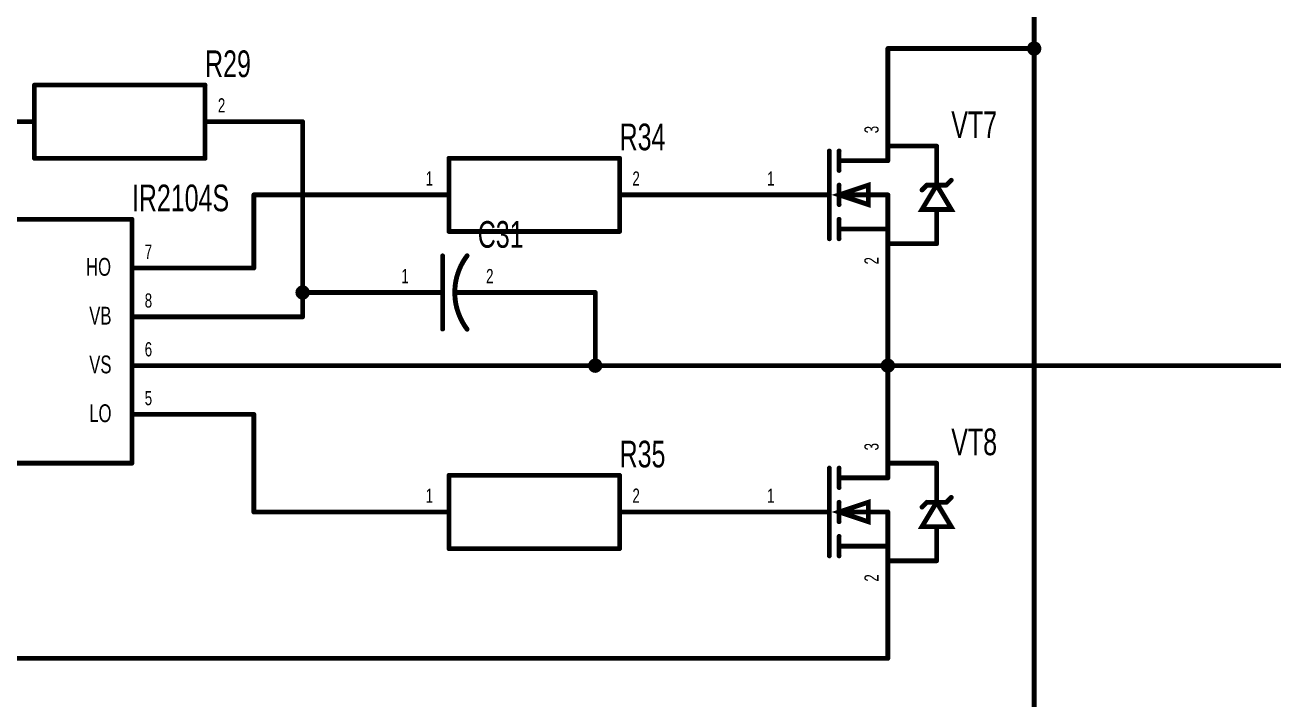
# Model space of a CAD drawing. Extents: x -4.5 to 18.4, y -0.7 to 15.5.
# Drawn here: x 10.631 to 13.19, y 8.297 to 9.679 of the extents above; entities that cross this region are included whole.
import ezdxf
from ezdxf.enums import TextEntityAlignment as Align

# ---------------------------------------------------------------- set-up
doc = ezdxf.new("R2010")
doc.units = 0
doc.header["$MEASUREMENT"] = 0
for name, color, linetype in [('Element', 253, 'Continuous'), ('Net', 50, 'Continuous'), ('Pin', 50, 'Continuous')]:
    doc.layers.add(name, color=color, linetype=linetype)

msp = doc.modelspace()

# ---------------------------------------------------------------- linework, layer by layer
at = {"layer": 'Element', "linetype": 'Continuous'}
for points, const_width in [([(10.6475, 9.5554, 1), (10.6525, 9.5554, 1), (10.6475, 9.5554, 1)], 0.0049), ([(10.6475, 9.5554, 1), (10.6525, 9.5554, 1), (10.6475, 9.5554, 1)], 0.0049), ([(10.9975, 9.5554, 1), (11.0025, 9.5554, 1), (10.9975, 9.5554, 1)], 0.0049), ([(10.9975, 9.5554, 1), (11.0025, 9.5554, 1), (10.9975, 9.5554, 1)], 0.0049), ([(12.2775, 9.4204, 1), (12.2825, 9.4204, 1), (12.2775, 9.4204, 1)], 0.0049), ([(12.2975, 9.4204, 1), (12.3025, 9.4204, 1), (12.2975, 9.4204, 1)], 0.0049), ([(12.3975, 9.4304, 1), (12.4025, 9.4304, 1), (12.3975, 9.4304, 1)], 0.0049), ([(12.3975, 9.4304, 1), (12.4025, 9.4304, 1), (12.3975, 9.4304, 1)], 0.0049), ([(12.4975, 9.4304, 1), (12.5025, 9.4304, 1), (12.4975, 9.4304, 1)], 0.0049), ([(12.4975, 9.4304, 1), (12.5025, 9.4304, 1), (12.4975, 9.4304, 1)], 0.0049), ([(10.6475, 9.4054, 1), (10.6525, 9.4054, 1), (10.6475, 9.4054, 1)], 0.0049), ([(10.6475, 9.4054, 1), (10.6525, 9.4054, 1), (10.6475, 9.4054, 1)], 0.0049), ([(10.9975, 9.4054, 1), (11.0025, 9.4054, 1), (10.9975, 9.4054, 1)], 0.0049), ([(10.9975, 9.4054, 1), (11.0025, 9.4054, 1), (10.9975, 9.4054, 1)], 0.0049), ([(11.4975, 9.4054, 1), (11.5025, 9.4054, 1), (11.4975, 9.4054, 1)], 0.0049), ([(11.4975, 9.4054, 1), (11.5025, 9.4054, 1), (11.4975, 9.4054, 1)], 0.0049), ([(11.8475, 9.4054, 1), (11.8525, 9.4054, 1), (11.8475, 9.4054, 1)], 0.0049), ([(11.8475, 9.4054, 1), (11.8525, 9.4054, 1), (11.8475, 9.4054, 1)], 0.0049), ([(12.2975, 9.4004, 1), (12.3025, 9.4004, 1), (12.2975, 9.4004, 1)], 0.0049), ([(12.3975, 9.4004, 1), (12.4025, 9.4004, 1), (12.3975, 9.4004, 1)], 0.0049), ([(12.3975, 9.4004, 1), (12.4025, 9.4004, 1), (12.3975, 9.4004, 1)], 0.0049), ([(12.2975, 9.3804, 1), (12.3025, 9.3804, 1), (12.2975, 9.3804, 1)], 0.0049), ([(12.2975, 9.3504, 1), (12.3025, 9.3504, 1), (12.2975, 9.3504, 1)], 0.0049), ([(12.4675, 9.3404, 1), (12.4725, 9.3404, 1), (12.4675, 9.3404, 1)], 0.0049), ([(12.4775, 9.3504, 1), (12.4825, 9.3504, 1), (12.4775, 9.3504, 1)], 0.0049), ([(12.4775, 9.3504, 1), (12.4825, 9.3504, 1), (12.4775, 9.3504, 1)], 0.0049), ([(12.4975, 9.3504, 1), (12.5025, 9.3504, 1), (12.4975, 9.3504, 1)], 0.0049), ([(12.4975, 9.3504, 1), (12.5025, 9.3504, 1), (12.4975, 9.3504, 1)], 0.0049), ([(12.5175, 9.3504, 1), (12.5225, 9.3504, 1), (12.5175, 9.3504, 1)], 0.0049), ([(12.5175, 9.3504, 1), (12.5225, 9.3504, 1), (12.5175, 9.3504, 1)], 0.0049), ([(12.5275, 9.3604, 1), (12.5325, 9.3604, 1), (12.5275, 9.3604, 1)], 0.0049), ([(12.1975, 9.3304, 1), (12.2025, 9.3304, 1), (12.1975, 9.3304, 1)], 0.0049), ([(12.2775, 9.3304, 1), (12.2825, 9.3304, 1), (12.2775, 9.3304, 1)], 0.0049), ([(12.2975, 9.3304, 1), (12.3025, 9.3304, 1), (12.2975, 9.3304, 1)], 0.0049), ([(12.2975, 9.3304, 1), (12.3025, 9.3304, 1), (12.2975, 9.3304, 1)], 0.0049), ([(12.2975, 9.3104, 1), (12.3025, 9.3104, 1), (12.2975, 9.3104, 1)], 0.0049), ([(12.3975, 9.3304, 1), (12.4025, 9.3304, 1), (12.3975, 9.3304, 1)], 0.0049), ([(12.3975, 9.3304, 1), (12.4025, 9.3304, 1), (12.3975, 9.3304, 1)], 0.0049), ([(12.4975, 9.3004, 1), (12.5025, 9.3004, 1), (12.4975, 9.3004, 1)], 0.0049), ([(10.8475, 9.2804, 1), (10.8525, 9.2804, 1), (10.8475, 9.2804, 1)], 0.0049), ([(10.8475, 9.2804, 1), (10.8525, 9.2804, 1), (10.8475, 9.2804, 1)], 0.0049), ([(12.2975, 9.2804, 1), (12.3025, 9.2804, 1), (12.2975, 9.2804, 1)], 0.0049), ([(12.2975, 9.2604, 1), (12.3025, 9.2604, 1), (12.2975, 9.2604, 1)], 0.0049), ([(12.3975, 9.2604, 1), (12.4025, 9.2604, 1), (12.3975, 9.2604, 1)], 0.0049), ([(11.4975, 9.2554, 1), (11.5025, 9.2554, 1), (11.4975, 9.2554, 1)], 0.0049), ([(11.4975, 9.2554, 1), (11.5025, 9.2554, 1), (11.4975, 9.2554, 1)], 0.0049), ([(11.8475, 9.2554, 1), (11.8525, 9.2554, 1), (11.8475, 9.2554, 1)], 0.0049), ([(11.8475, 9.2554, 1), (11.8525, 9.2554, 1), (11.8475, 9.2554, 1)], 0.0049), ([(12.2775, 9.2404, 1), (12.2825, 9.2404, 1), (12.2775, 9.2404, 1)], 0.0049), ([(12.2975, 9.2404, 1), (12.3025, 9.2404, 1), (12.2975, 9.2404, 1)], 0.0049), ([(12.3975, 9.2304, 1), (12.4025, 9.2304, 1), (12.3975, 9.2304, 1)], 0.0049), ([(12.3975, 9.2304, 1), (12.4025, 9.2304, 1), (12.3975, 9.2304, 1)], 0.0049), ([(12.4975, 9.2304, 1), (12.5025, 9.2304, 1), (12.4975, 9.2304, 1)], 0.0049), ([(12.4975, 9.2304, 1), (12.5025, 9.2304, 1), (12.4975, 9.2304, 1)], 0.0049), ([(11.4845, 9.2054, 1), (11.4895, 9.2054, 1), (11.4845, 9.2054, 1)], 0.0049), ([(11.5347, 9.2056, 1), (11.5397, 9.2056, 1), (11.5347, 9.2056, 1)], 0.005), ([(11.4475, 9.1304, 1), (11.4525, 9.1304, 1), (11.4475, 9.1304, 1)], 0.0049), ([(11.4845, 9.1304, 1), (11.4895, 9.1304, 1), (11.4845, 9.1304, 1)], 0.0049), ([(11.5095, 9.1304, 1), (11.5145, 9.1304, 1), (11.5095, 9.1304, 1)], 0.0049), ([(11.5475, 9.1304, 1), (11.5525, 9.1304, 1), (11.5475, 9.1304, 1)], 0.0049), ([(11.4845, 9.0554, 1), (11.4895, 9.0554, 1), (11.4845, 9.0554, 1)], 0.0049), ([(11.5347, 9.0551, 1), (11.5397, 9.0551, 1), (11.5347, 9.0551, 1)], 0.005), ([(10.8475, 8.7804, 1), (10.8525, 8.7804, 1), (10.8475, 8.7804, 1)], 0.0049), ([(10.8475, 8.7804, 1), (10.8525, 8.7804, 1), (10.8475, 8.7804, 1)], 0.0049), ([(12.3975, 8.7804, 1), (12.4025, 8.7804, 1), (12.3975, 8.7804, 1)], 0.0049), ([(12.3975, 8.7804, 1), (12.4025, 8.7804, 1), (12.3975, 8.7804, 1)], 0.0049), ([(12.4975, 8.7804, 1), (12.5025, 8.7804, 1), (12.4975, 8.7804, 1)], 0.0049), ([(12.4975, 8.7804, 1), (12.5025, 8.7804, 1), (12.4975, 8.7804, 1)], 0.0049), ([(11.4975, 8.7554, 1), (11.5025, 8.7554, 1), (11.4975, 8.7554, 1)], 0.0049), ([(11.4975, 8.7554, 1), (11.5025, 8.7554, 1), (11.4975, 8.7554, 1)], 0.0049), ([(11.8475, 8.7554, 1), (11.8525, 8.7554, 1), (11.8475, 8.7554, 1)], 0.0049), ([(11.8475, 8.7554, 1), (11.8525, 8.7554, 1), (11.8475, 8.7554, 1)], 0.0049), ([(12.2775, 8.7704, 1), (12.2825, 8.7704, 1), (12.2775, 8.7704, 1)], 0.0049), ([(12.2975, 8.7704, 1), (12.3025, 8.7704, 1), (12.2975, 8.7704, 1)], 0.0049), ([(12.2975, 8.7504, 1), (12.3025, 8.7504, 1), (12.2975, 8.7504, 1)], 0.0049), ([(12.3975, 8.7504, 1), (12.4025, 8.7504, 1), (12.3975, 8.7504, 1)], 0.0049), ([(12.3975, 8.7504, 1), (12.4025, 8.7504, 1), (12.3975, 8.7504, 1)], 0.0049), ([(12.2975, 8.7304, 1), (12.3025, 8.7304, 1), (12.2975, 8.7304, 1)], 0.0049), ([(12.2975, 8.7004, 1), (12.3025, 8.7004, 1), (12.2975, 8.7004, 1)], 0.0049), ([(12.4775, 8.7004, 1), (12.4825, 8.7004, 1), (12.4775, 8.7004, 1)], 0.0049), ([(12.4775, 8.7004, 1), (12.4825, 8.7004, 1), (12.4775, 8.7004, 1)], 0.0049), ([(12.4975, 8.7004, 1), (12.5025, 8.7004, 1), (12.4975, 8.7004, 1)], 0.0049), ([(12.4975, 8.7004, 1), (12.5025, 8.7004, 1), (12.4975, 8.7004, 1)], 0.0049), ([(12.5175, 8.7004, 1), (12.5225, 8.7004, 1), (12.5175, 8.7004, 1)], 0.0049), ([(12.5175, 8.7004, 1), (12.5225, 8.7004, 1), (12.5175, 8.7004, 1)], 0.0049), ([(12.5275, 8.7104, 1), (12.5325, 8.7104, 1), (12.5275, 8.7104, 1)], 0.0049), ([(12.1975, 8.6804, 1), (12.2025, 8.6804, 1), (12.1975, 8.6804, 1)], 0.0049), ([(12.2775, 8.6804, 1), (12.2825, 8.6804, 1), (12.2775, 8.6804, 1)], 0.0049), ([(12.2975, 8.6804, 1), (12.3025, 8.6804, 1), (12.2975, 8.6804, 1)], 0.0049), ([(12.2975, 8.6804, 1), (12.3025, 8.6804, 1), (12.2975, 8.6804, 1)], 0.0049), ([(12.3975, 8.6804, 1), (12.4025, 8.6804, 1), (12.3975, 8.6804, 1)], 0.0049), ([(12.3975, 8.6804, 1), (12.4025, 8.6804, 1), (12.3975, 8.6804, 1)], 0.0049), ([(12.4675, 8.6904, 1), (12.4725, 8.6904, 1), (12.4675, 8.6904, 1)], 0.0049), ([(12.2975, 8.6604, 1), (12.3025, 8.6604, 1), (12.2975, 8.6604, 1)], 0.0049), ([(12.4975, 8.6504, 1), (12.5025, 8.6504, 1), (12.4975, 8.6504, 1)], 0.0049), ([(12.2975, 8.6304, 1), (12.3025, 8.6304, 1), (12.2975, 8.6304, 1)], 0.0049), ([(11.4975, 8.6054, 1), (11.5025, 8.6054, 1), (11.4975, 8.6054, 1)], 0.0049), ([(11.4975, 8.6054, 1), (11.5025, 8.6054, 1), (11.4975, 8.6054, 1)], 0.0049), ([(11.8475, 8.6054, 1), (11.8525, 8.6054, 1), (11.8475, 8.6054, 1)], 0.0049), ([(11.8475, 8.6054, 1), (11.8525, 8.6054, 1), (11.8475, 8.6054, 1)], 0.0049), ([(12.2975, 8.6104, 1), (12.3025, 8.6104, 1), (12.2975, 8.6104, 1)], 0.0049), ([(12.3975, 8.6104, 1), (12.4025, 8.6104, 1), (12.3975, 8.6104, 1)], 0.0049), ([(12.2775, 8.5904, 1), (12.2825, 8.5904, 1), (12.2775, 8.5904, 1)], 0.0049), ([(12.2975, 8.5904, 1), (12.3025, 8.5904, 1), (12.2975, 8.5904, 1)], 0.0049), ([(12.3975, 8.5804, 1), (12.4025, 8.5804, 1), (12.3975, 8.5804, 1)], 0.0049), ([(12.3975, 8.5804, 1), (12.4025, 8.5804, 1), (12.3975, 8.5804, 1)], 0.0049), ([(12.4975, 8.5804, 1), (12.5025, 8.5804, 1), (12.4975, 8.5804, 1)], 0.0049), ([(12.4975, 8.5804, 1), (12.5025, 8.5804, 1), (12.4975, 8.5804, 1)], 0.0049)]:
    msp.add_lwpolyline(points, format="xyb", dxfattribs=dict(at, const_width=const_width))
for points, const_width in [([(10.65, 9.4054), (10.65, 9.5554)], 0.0098), ([(10.65, 9.5554), (11, 9.5554)], 0.0098), ([(11, 9.5554), (11, 9.4054)], 0.0098), ([(12.28, 9.4204), (12.28, 9.2404)], 0.0098), ([(12.3, 9.4204), (12.3, 9.3804)], 0.0098), ([(12.4, 9.4004), (12.4, 9.4304)], 0.0098), ([(12.4, 9.4304), (12.5, 9.4304)], 0.0098), ([(12.5, 9.4304), (12.5, 9.3504)], 0.0098), ([(10.65, 9.4054), (11, 9.4054)], 0.0098), ([(11.5, 9.2554), (11.5, 9.4054)], 0.0098), ([(11.5, 9.4054), (11.85, 9.4054)], 0.0098), ([(11.85, 9.4054), (11.85, 9.2554)], 0.0098), ([(12.4, 9.4004), (12.3, 9.4004)], 0.0098), ([(12.3, 9.3304), (12.36, 9.3104), (12.36, 9.3504), (12.3, 9.3304)], 0.0098), ([(12.3, 9.3104), (12.3, 9.3504)], 0.0098), ([(12.5, 9.3504), (12.47, 9.3004), (12.53, 9.3004), (12.5, 9.3504)], 0.0098), ([(12.48, 9.3504), (12.47, 9.3404)], 0.0098), ([(12.52, 9.3504), (12.48, 9.3504)], 0.0098), ([(12.53, 9.3604), (12.52, 9.3504)], 0.0098), ([(12.2, 9.3304), (12.28, 9.3304)], 0.0098), ([(12.4, 9.3304), (12.3, 9.3304)], 0.0098), ([(12.4, 9.3304), (12.4, 9.2304)], 0.0098), ([(12.5, 9.2304), (12.5, 9.3004)], 0.0098), ([(10.15, 9.2804), (10.85, 9.2804)], 0.0098), ([(10.85, 9.2804), (10.85, 8.7804)], 0.0098), ([(12.3, 9.2404), (12.3, 9.2804)], 0.0098), ([(12.4, 9.2604), (12.3, 9.2604)], 0.0098), ([(11.5, 9.2554), (11.85, 9.2554)], 0.0098), ([(12.4, 9.2304), (12.5, 9.2304)], 0.0098), ([(11.487, 9.0554), (11.487, 9.2054)], 0.0098), ([(11.5372, 9.2056), (11.5325, 9.199), (11.5283, 9.1921), (11.5245, 9.185), (11.5213, 9.1776), (11.5185, 9.17), (11.5161, 9.1623), (11.5143, 9.1544), (11.513, 9.1465), (11.5123, 9.1384), (11.512, 9.1304), (11.5123, 9.1223), (11.513, 9.1143), (11.5143, 9.1063), (11.5161, 9.0984), (11.5185, 9.0907), (11.5213, 9.0831), (11.5246, 9.0758), (11.5283, 9.0686), (11.5325, 9.0617), (11.5372, 9.0551)], 0.01), ([(11.45, 9.1304), (11.487, 9.1304)], 0.0098), ([(11.512, 9.1304), (11.55, 9.1304)], 0.0098), ([(10.15, 8.7804), (10.85, 8.7804)], 0.0098), ([(12.4, 8.7504), (12.4, 8.7804)], 0.0098), ([(12.4, 8.7804), (12.5, 8.7804)], 0.0098), ([(12.5, 8.7804), (12.5, 8.7004)], 0.0098), ([(11.5, 8.6054), (11.5, 8.7554)], 0.0098), ([(11.5, 8.7554), (11.85, 8.7554)], 0.0098), ([(11.85, 8.7554), (11.85, 8.6054)], 0.0098), ([(12.28, 8.7704), (12.28, 8.5904)], 0.0098), ([(12.3, 8.7704), (12.3, 8.7304)], 0.0098), ([(12.4, 8.7504), (12.3, 8.7504)], 0.0098), ([(12.3, 8.6804), (12.36, 8.6604), (12.36, 8.7004), (12.3, 8.6804)], 0.0098), ([(12.3, 8.6604), (12.3, 8.7004)], 0.0098), ([(12.5, 8.7004), (12.47, 8.6504), (12.53, 8.6504), (12.5, 8.7004)], 0.0098), ([(12.48, 8.7004), (12.47, 8.6904)], 0.0098), ([(12.52, 8.7004), (12.48, 8.7004)], 0.0098), ([(12.53, 8.7104), (12.52, 8.7004)], 0.0098), ([(12.2, 8.6804), (12.28, 8.6804)], 0.0098), ([(12.4, 8.6804), (12.3, 8.6804)], 0.0098), ([(12.4, 8.6804), (12.4, 8.5804)], 0.0098), ([(12.5, 8.5804), (12.5, 8.6504)], 0.0098), ([(12.3, 8.5904), (12.3, 8.6304)], 0.0098), ([(11.5, 8.6054), (11.85, 8.6054)], 0.0098), ([(12.4, 8.6104), (12.3, 8.6104)], 0.0098), ([(12.4, 8.5804), (12.5, 8.5804)], 0.0098)]:
    msp.add_lwpolyline(points, dxfattribs=dict(at, const_width=const_width))
at = {"layer": 'Net', "linetype": 'Continuous', "const_width": 0.0098}
for points in [[(12.7, 9.6304), (12.7, 11.0304)], [(12.4, 9.5804), (12.4, 9.6304)], [(12.4, 9.6304), (12.7, 9.6304)], [(12.6902, 9.6304), (12.6906, 9.6273), (12.692, 9.6246), (12.6942, 9.6224), (12.697, 9.621), (12.7, 9.6205), (12.703, 9.621), (12.7058, 9.6224), (12.708, 9.6246), (12.7094, 9.6273), (12.7098, 9.6304), (12.7094, 9.6334), (12.708, 9.6361), (12.7058, 9.6383), (12.703, 9.6397), (12.7, 9.6402), (12.697, 9.6397), (12.6942, 9.6383), (12.692, 9.6361), (12.6906, 9.6334), (12.6902, 9.6304)], [(12.6902, 9.6304), (12.6906, 9.6273), (12.692, 9.6246), (12.6942, 9.6224), (12.697, 9.621), (12.7, 9.6205), (12.703, 9.621), (12.7058, 9.6224), (12.708, 9.6246), (12.7094, 9.6273), (12.7098, 9.6304), (12.7094, 9.6334), (12.708, 9.6361), (12.7058, 9.6383), (12.703, 9.6397), (12.7, 9.6402), (12.697, 9.6397), (12.6942, 9.6383), (12.692, 9.6361), (12.6906, 9.6334), (12.6902, 9.6304)], [(12.6902, 9.6304), (12.6906, 9.6273), (12.692, 9.6246), (12.6942, 9.6224), (12.697, 9.621), (12.7, 9.6205), (12.703, 9.621), (12.7058, 9.6224), (12.708, 9.6246), (12.7094, 9.6273), (12.7098, 9.6304), (12.7094, 9.6334), (12.708, 9.6361), (12.7058, 9.6383), (12.703, 9.6397), (12.7, 9.6402), (12.697, 9.6397), (12.6942, 9.6383), (12.692, 9.6361), (12.6906, 9.6334), (12.6902, 9.6304)], [(12.7, 9.6304), (12.7, 6.9304)], [(12.7, 9.6304), (12.7, 9.6304)], [(12.7, 9.6304), (12.7, 9.6304)], [(12.7, 9.6304), (12.7, 9.6304)], [(11.2, 9.4804), (11.15, 9.4804)], [(11.2, 9.1304), (11.2, 9.4804)], [(11.1, 9.1804), (11.1, 9.3304)], [(11.1, 9.3304), (11.35, 9.3304)], [(12.05, 9.3304), (12, 9.3304)], [(11, 9.1804), (11.1, 9.1804)], [(11.1902, 9.1304), (11.1906, 9.1273), (11.192, 9.1246), (11.1942, 9.1224), (11.197, 9.121), (11.2, 9.1205), (11.203, 9.121), (11.2058, 9.1224), (11.208, 9.1246), (11.2094, 9.1273), (11.2098, 9.1304), (11.2094, 9.1334), (11.208, 9.1361), (11.2058, 9.1383), (11.203, 9.1397), (11.2, 9.1402), (11.197, 9.1397), (11.1942, 9.1383), (11.192, 9.1361), (11.1906, 9.1334), (11.1902, 9.1304)], [(11.2, 9.0804), (11.2, 9.1304)], [(11.2, 9.1304), (11.3, 9.1304)], [(11.2, 9.1304), (11.2, 9.1304)], [(11.7, 9.1304), (11.8, 9.1304)], [(11.8, 9.1304), (11.8, 8.9804)], [(11, 9.0804), (11.2, 9.0804)], [(12.4, 9.0804), (12.4, 8.9304)], [(11, 8.9804), (11.8, 8.9804)], [(11.7902, 8.9804), (11.7906, 8.9773), (11.792, 8.9746), (11.7942, 8.9724), (11.797, 8.971), (11.8, 8.9705), (11.803, 8.971), (11.8058, 8.9724), (11.808, 8.9746), (11.8094, 8.9773), (11.8098, 8.9804), (11.8094, 8.9834), (11.808, 8.9861), (11.8058, 8.9883), (11.803, 8.9897), (11.8, 8.9902), (11.797, 8.9897), (11.7942, 8.9883), (11.792, 8.9861), (11.7906, 8.9834), (11.7902, 8.9804)], [(11.8, 8.9804), (12.4, 8.9804)], [(12.3902, 8.9804), (12.3906, 8.9773), (12.392, 8.9746), (12.3942, 8.9724), (12.397, 8.971), (12.4, 8.9705), (12.403, 8.971), (12.4058, 8.9724), (12.408, 8.9746), (12.4094, 8.9773), (12.4098, 8.9804), (12.4094, 8.9834), (12.408, 8.9861), (12.4058, 8.9883), (12.403, 8.9897), (12.4, 8.9902), (12.397, 8.9897), (12.3942, 8.9883), (12.392, 8.9861), (12.3906, 8.9834), (12.3902, 8.9804)], [(12.3902, 8.9804), (12.3906, 8.9773), (12.392, 8.9746), (12.3942, 8.9724), (12.397, 8.971), (12.4, 8.9705), (12.403, 8.971), (12.4058, 8.9724), (12.408, 8.9746), (12.4094, 8.9773), (12.4098, 8.9804), (12.4094, 8.9834), (12.408, 8.9861), (12.4058, 8.9883), (12.403, 8.9897), (12.4, 8.9902), (12.397, 8.9897), (12.3942, 8.9883), (12.392, 8.9861), (12.3906, 8.9834), (12.3902, 8.9804)], [(13.35, 8.9804), (12.4, 8.9804)], [(11, 8.8804), (11.1, 8.8804)], [(11.1, 8.8804), (11.1, 8.6804)], [(11.1, 8.6804), (11.35, 8.6804)], [(12.05, 8.6804), (12, 8.6804)], [(12.4, 8.4304), (12.4, 8.3804)], [(12.4, 8.3804), (9.75, 8.3804)]]:
    msp.add_lwpolyline(points, dxfattribs=at)
at = {"layer": 'Net', "linetype": 'Continuous', "const_width": 0.0049}
for points in [[(12.3975, 9.6304, 1), (12.4025, 9.6304, 1), (12.3975, 9.6304, 1)], [(12.3975, 9.6304, 1), (12.4025, 9.6304, 1), (12.3975, 9.6304, 1)], [(12.6877, 9.6304, 1), (12.6926, 9.6304, 1), (12.6877, 9.6304, 1)], [(12.6877, 9.6304, 1), (12.6926, 9.6304, 1), (12.6877, 9.6304, 1)], [(12.6877, 9.6304, 1), (12.6926, 9.6304, 1), (12.6877, 9.6304, 1)], [(12.6975, 9.6304, 1), (12.7025, 9.6304, 1), (12.6975, 9.6304, 1)], [(12.6975, 9.6304, 1), (12.7025, 9.6304, 1), (12.6975, 9.6304, 1)], [(12.6975, 9.6304, 1), (12.7025, 9.6304, 1), (12.6975, 9.6304, 1)], [(12.6975, 9.6304, 1), (12.7025, 9.6304, 1), (12.6975, 9.6304, 1)], [(12.6975, 9.6304, 1), (12.7025, 9.6304, 1), (12.6975, 9.6304, 1)], [(12.6975, 9.6304, 1), (12.7025, 9.6304, 1), (12.6975, 9.6304, 1)], [(12.3975, 9.5804, 1), (12.4025, 9.5804, 1), (12.3975, 9.5804, 1)], [(11.1475, 9.4804, 1), (11.1525, 9.4804, 1), (11.1475, 9.4804, 1)], [(11.1975, 9.4804, 1), (11.2025, 9.4804, 1), (11.1975, 9.4804, 1)], [(11.1975, 9.4804, 1), (11.2025, 9.4804, 1), (11.1975, 9.4804, 1)], [(11.0975, 9.3304, 1), (11.1025, 9.3304, 1), (11.0975, 9.3304, 1)], [(11.0975, 9.3304, 1), (11.1025, 9.3304, 1), (11.0975, 9.3304, 1)], [(11.3475, 9.3304, 1), (11.3525, 9.3304, 1), (11.3475, 9.3304, 1)], [(11.9975, 9.3304, 1), (12.0025, 9.3304, 1), (11.9975, 9.3304, 1)], [(12.0475, 9.3304, 1), (12.0525, 9.3304, 1), (12.0475, 9.3304, 1)], [(10.9975, 9.1804, 1), (11.0025, 9.1804, 1), (10.9975, 9.1804, 1)], [(11.0975, 9.1804, 1), (11.1025, 9.1804, 1), (11.0975, 9.1804, 1)], [(11.0975, 9.1804, 1), (11.1025, 9.1804, 1), (11.0975, 9.1804, 1)], [(11.1877, 9.1304, 1), (11.1926, 9.1304, 1), (11.1877, 9.1304, 1)], [(11.1975, 9.1304, 1), (11.2025, 9.1304, 1), (11.1975, 9.1304, 1)], [(11.1975, 9.1304, 1), (11.2025, 9.1304, 1), (11.1975, 9.1304, 1)], [(11.1975, 9.1304, 1), (11.2025, 9.1304, 1), (11.1975, 9.1304, 1)], [(11.1975, 9.1304, 1), (11.2025, 9.1304, 1), (11.1975, 9.1304, 1)], [(11.2975, 9.1304, 1), (11.3025, 9.1304, 1), (11.2975, 9.1304, 1)], [(11.6975, 9.1304, 1), (11.7025, 9.1304, 1), (11.6975, 9.1304, 1)], [(11.7975, 9.1304, 1), (11.8025, 9.1304, 1), (11.7975, 9.1304, 1)], [(11.7975, 9.1304, 1), (11.8025, 9.1304, 1), (11.7975, 9.1304, 1)], [(10.9975, 9.0804, 1), (11.0025, 9.0804, 1), (10.9975, 9.0804, 1)], [(11.1975, 9.0804, 1), (11.2025, 9.0804, 1), (11.1975, 9.0804, 1)], [(11.1975, 9.0804, 1), (11.2025, 9.0804, 1), (11.1975, 9.0804, 1)], [(12.3975, 9.0804, 1), (12.4025, 9.0804, 1), (12.3975, 9.0804, 1)], [(10.9975, 8.9804, 1), (11.0025, 8.9804, 1), (10.9975, 8.9804, 1)], [(11.7877, 8.9804, 1), (11.7926, 8.9804, 1), (11.7877, 8.9804, 1)], [(11.7975, 8.9804, 1), (11.8025, 8.9804, 1), (11.7975, 8.9804, 1)], [(11.7975, 8.9804, 1), (11.8025, 8.9804, 1), (11.7975, 8.9804, 1)], [(11.7975, 8.9804, 1), (11.8025, 8.9804, 1), (11.7975, 8.9804, 1)], [(12.3877, 8.9804, 1), (12.3926, 8.9804, 1), (12.3877, 8.9804, 1)], [(12.3877, 8.9804, 1), (12.3926, 8.9804, 1), (12.3877, 8.9804, 1)], [(12.3975, 8.9804, 1), (12.4025, 8.9804, 1), (12.3975, 8.9804, 1)], [(12.3975, 8.9804, 1), (12.4025, 8.9804, 1), (12.3975, 8.9804, 1)], [(12.3975, 8.9304, 1), (12.4025, 8.9304, 1), (12.3975, 8.9304, 1)], [(10.9975, 8.8804, 1), (11.0025, 8.8804, 1), (10.9975, 8.8804, 1)], [(11.0975, 8.8804, 1), (11.1025, 8.8804, 1), (11.0975, 8.8804, 1)], [(11.0975, 8.8804, 1), (11.1025, 8.8804, 1), (11.0975, 8.8804, 1)], [(11.0975, 8.6804, 1), (11.1025, 8.6804, 1), (11.0975, 8.6804, 1)], [(11.0975, 8.6804, 1), (11.1025, 8.6804, 1), (11.0975, 8.6804, 1)], [(11.3475, 8.6804, 1), (11.3525, 8.6804, 1), (11.3475, 8.6804, 1)], [(11.9975, 8.6804, 1), (12.0025, 8.6804, 1), (11.9975, 8.6804, 1)], [(12.0475, 8.6804, 1), (12.0525, 8.6804, 1), (12.0475, 8.6804, 1)], [(12.3975, 8.4304, 1), (12.4025, 8.4304, 1), (12.3975, 8.4304, 1)], [(12.3975, 8.3804, 1), (12.4025, 8.3804, 1), (12.3975, 8.3804, 1)], [(12.3975, 8.3804, 1), (12.4025, 8.3804, 1), (12.3975, 8.3804, 1)]]:
    msp.add_lwpolyline(points, format="xyb", dxfattribs=at)
at = {"layer": 'Pin', "linetype": 'Continuous', "const_width": 0.0098}
for points in [[(12.4, 9.4304), (12.4, 9.5804)], [(10.65, 9.4804), (10.5, 9.4804)], [(11, 9.4804), (11.15, 9.4804)], [(11.5, 9.3304), (11.35, 9.3304)], [(11.85, 9.3304), (12, 9.3304)], [(12.2, 9.3304), (12.05, 9.3304)], [(12.4, 9.2304), (12.4, 9.0804)], [(10.85, 9.1804), (11, 9.1804)], [(11.45, 9.1304), (11.3, 9.1304)], [(11.55, 9.1304), (11.7, 9.1304)], [(10.85, 9.0804), (11, 9.0804)], [(10.85, 8.9804), (11, 8.9804)], [(12.4, 8.7804), (12.4, 8.9304)], [(10.85, 8.8804), (11, 8.8804)], [(11.5, 8.6804), (11.35, 8.6804)], [(11.85, 8.6804), (12, 8.6804)], [(12.2, 8.6804), (12.05, 8.6804)], [(12.4, 8.5804), (12.4, 8.4304)]]:
    msp.add_lwpolyline(points, dxfattribs=at)
at = {"layer": 'Pin', "linetype": 'Continuous', "const_width": 0.0049}
for points in [[(12.3975, 9.5804, 1), (12.4025, 9.5804, 1), (12.3975, 9.5804, 1)], [(10.6475, 9.4804, 1), (10.6525, 9.4804, 1), (10.6475, 9.4804, 1)], [(10.9975, 9.4804, 1), (11.0025, 9.4804, 1), (10.9975, 9.4804, 1)], [(11.1475, 9.4804, 1), (11.1525, 9.4804, 1), (11.1475, 9.4804, 1)], [(12.3975, 9.4304, 1), (12.4025, 9.4304, 1), (12.3975, 9.4304, 1)], [(11.3475, 9.3304, 1), (11.3525, 9.3304, 1), (11.3475, 9.3304, 1)], [(11.4975, 9.3304, 1), (11.5025, 9.3304, 1), (11.4975, 9.3304, 1)], [(11.8475, 9.3304, 1), (11.8525, 9.3304, 1), (11.8475, 9.3304, 1)], [(11.9975, 9.3304, 1), (12.0025, 9.3304, 1), (11.9975, 9.3304, 1)], [(12.0475, 9.3304, 1), (12.0525, 9.3304, 1), (12.0475, 9.3304, 1)], [(12.1975, 9.3304, 1), (12.2025, 9.3304, 1), (12.1975, 9.3304, 1)], [(12.3975, 9.2304, 1), (12.4025, 9.2304, 1), (12.3975, 9.2304, 1)], [(10.8475, 9.1804, 1), (10.8525, 9.1804, 1), (10.8475, 9.1804, 1)], [(10.9975, 9.1804, 1), (11.0025, 9.1804, 1), (10.9975, 9.1804, 1)], [(11.2975, 9.1304, 1), (11.3025, 9.1304, 1), (11.2975, 9.1304, 1)], [(11.4475, 9.1304, 1), (11.4525, 9.1304, 1), (11.4475, 9.1304, 1)], [(11.5475, 9.1304, 1), (11.5525, 9.1304, 1), (11.5475, 9.1304, 1)], [(11.6975, 9.1304, 1), (11.7025, 9.1304, 1), (11.6975, 9.1304, 1)], [(10.8475, 9.0804, 1), (10.8525, 9.0804, 1), (10.8475, 9.0804, 1)], [(10.9975, 9.0804, 1), (11.0025, 9.0804, 1), (10.9975, 9.0804, 1)], [(12.3975, 9.0804, 1), (12.4025, 9.0804, 1), (12.3975, 9.0804, 1)], [(10.8475, 8.9804, 1), (10.8525, 8.9804, 1), (10.8475, 8.9804, 1)], [(10.9975, 8.9804, 1), (11.0025, 8.9804, 1), (10.9975, 8.9804, 1)], [(12.3975, 8.9304, 1), (12.4025, 8.9304, 1), (12.3975, 8.9304, 1)], [(10.8475, 8.8804, 1), (10.8525, 8.8804, 1), (10.8475, 8.8804, 1)], [(10.9975, 8.8804, 1), (11.0025, 8.8804, 1), (10.9975, 8.8804, 1)], [(12.3975, 8.7804, 1), (12.4025, 8.7804, 1), (12.3975, 8.7804, 1)], [(11.3475, 8.6804, 1), (11.3525, 8.6804, 1), (11.3475, 8.6804, 1)], [(11.4975, 8.6804, 1), (11.5025, 8.6804, 1), (11.4975, 8.6804, 1)], [(11.8475, 8.6804, 1), (11.8525, 8.6804, 1), (11.8475, 8.6804, 1)], [(11.9975, 8.6804, 1), (12.0025, 8.6804, 1), (11.9975, 8.6804, 1)], [(12.0475, 8.6804, 1), (12.0525, 8.6804, 1), (12.0475, 8.6804, 1)], [(12.1975, 8.6804, 1), (12.2025, 8.6804, 1), (12.1975, 8.6804, 1)], [(12.3975, 8.5804, 1), (12.4025, 8.5804, 1), (12.3975, 8.5804, 1)], [(12.3975, 8.4304, 1), (12.4025, 8.4304, 1), (12.3975, 8.4304, 1)]]:
    msp.add_lwpolyline(points, format="xyb", dxfattribs=at)

# ---------------------------------------------------------------- texts
at = {"layer": 'Element', "width": 0.7}
for s, p in [('R29', (11, 9.5554)), ('VT7', (12.53, 9.4304)), ('R34', (11.85, 9.4054)), ('IR2104S', (10.85, 9.2804)), ('C31', (11.5591, 9.2056)), ('VT8', (12.53, 8.7804)), ('R35', (11.85, 8.7554))]:
    msp.add_text(s, height=0.0547, dxfattribs=at).set_placement(p, align=Align.BOTTOM_LEFT)
at = {"layer": 'Pin', "width": 0.7}
for s, height, p in [('2', 0.0292, (11.0262, 9.5285)), ('1', 0.0292, (11.4524, 9.3785)), ('2', 0.0292, (11.8762, 9.3785)), ('1', 0.0292, (12.1524, 9.3785)), ('7', 0.0292, (10.8762, 9.2285)), ('HO', 0.0365, (10.7559, 9.2011)), ('1', 0.0292, (11.4024, 9.1785)), ('2', 0.0292, (11.5762, 9.1785)), ('8', 0.0292, (10.8762, 9.1285)), ('VB', 0.0365, (10.7625, 9.1011)), ('6', 0.0292, (10.8762, 9.0285)), ('VS', 0.0365, (10.7625, 9.0011)), ('5', 0.0292, (10.8762, 8.9285)), ('LO', 0.0365, (10.7625, 8.9011)), ('1', 0.0292, (11.4524, 8.7285)), ('2', 0.0292, (11.8762, 8.7285)), ('1', 0.0292, (12.1524, 8.7285))]:
    msp.add_text(s, height=height, dxfattribs=at).set_placement(p, align=Align.TOP_LEFT)
for s, p in [('3', (12.3519, 9.4566)), ('2', (12.3519, 9.1877)), ('3', (12.3519, 8.8066)), ('2', (12.3519, 8.5377))]:
    msp.add_text(s, height=0.0292, rotation=90, dxfattribs=at).set_placement(p, align=Align.TOP_LEFT)

doc.saveas('drawing.dxf')
